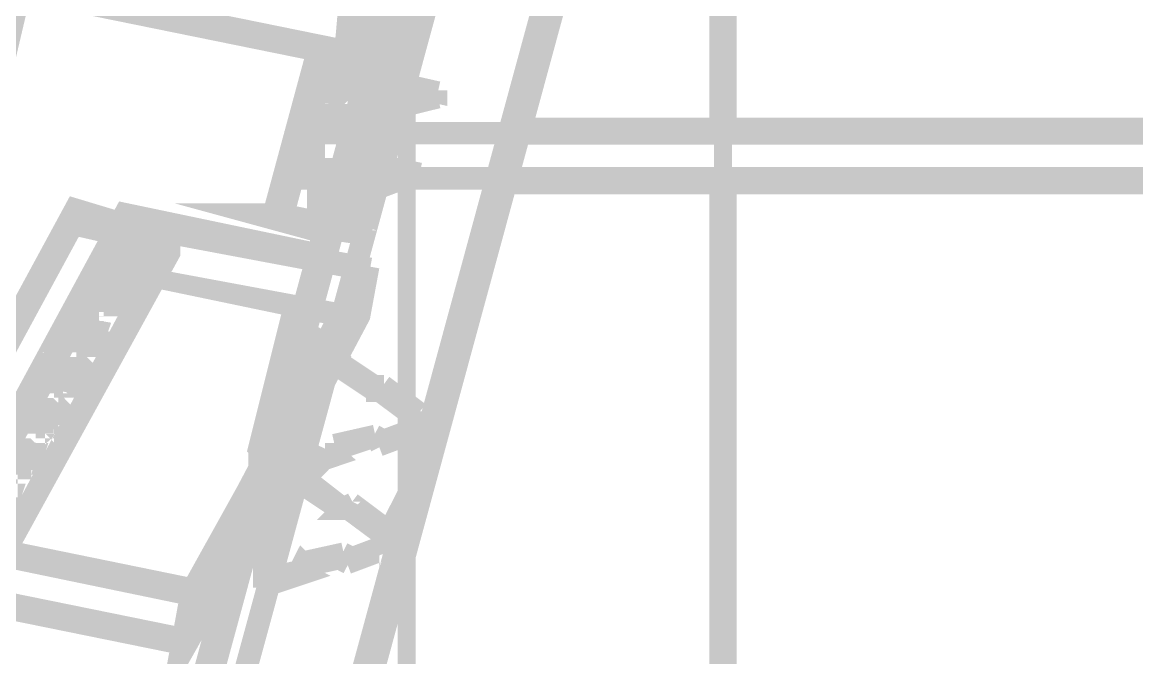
# Model space of a CAD drawing. Extents: x 0.1 to 11.6, y 0.3 to 16.2.
# Drawn here: x 8.2 to 8.6108, y 12.4942 to 12.7284 of the extents above; entities that cross this region are included whole.
import ezdxf

# ---------------------------------------------------------------- set-up
doc = ezdxf.new("R2010")
doc.units = 0
doc.header["$MEASUREMENT"] = 0

msp = doc.modelspace()

# ---------------------------------------------------------------- linework, layer by layer
at = {"color": 0}
for points, const_width in [([(8.09, 12.2783), (8.45833, 13.8483)], 0.01), ([(8.19499, 12.1816), (8.19168, 12.1833), (8.18832, 12.195), (8.19, 12.1967), (8.55832, 13.5517), (8.56168, 13.5483)], 0.01), ([(8.55832, 13.5517), (8.55664, 13.5517), (8.18832, 12.195)], 0.01), ([(8.60499, 13.5167), (8.23335, 12.1533)], 0.006667), ([(8.23335, 12.1517), (8.60499, 13.515)], 0.006667), ([(8.60667, 13.515), (8.23503, 12.15)], 0.006667), ([(8.23503, 12.1517), (8.60499, 13.515)], 0.006667), ([(8.18668, 12.135), (8.55832, 13.5)], 0.006667), ([(8.19667, 12.1783), (8.55664, 13.5)], 0.006667), ([(8.34169, 12.4883), (8.34169, 12.5367), (8.34169, 12.585), (8.34169, 12.6334), (8.34169, 12.6816), (8.34169, 12.7283), (8.34169, 12.775), (8.34169, 12.8217), (8.34169, 12.8666), (8.34169, 12.9117), (8.34169, 12.9567), (8.34169, 13), (8.34169, 13.045), (8.34169, 13.0866)], 0.006667), ([(8.45833, 12.6883), (8.45833, 12.7217), (8.45833, 12.765), (8.45833, 12.8066), (8.45833, 12.8483), (8.45833, 12.8883)], 0.01), ([(8.38499, 12.8533), (8.38167, 12.8366), (8.31836, 12.7183)], 0.006667), ([(8.23503, 12.1533), (8.41997, 12.8333)], 0.01), ([(8.23665, 12.1517), (8.42165, 12.8317)], 0.01), ([(8.34, 12.7567), (8.31999, 12.7167), (8.32167, 12.7367)], 0.01), ([(8.31999, 12.7167), (8.22999, 12.735), (8.23167, 12.755)], 0.01), ([(8.34169, 12.7133), (8.34169, 12.7233), (8.32497, 12.66)], 0.006667), ([(8.22999, 12.7367), (8.31836, 12.7183), (8.31999, 12.735)], 0.006667), ([(8.34, 12.7116), (8.34169, 12.7116), (8.34169, 12.7133), (8.32497, 12.65)], 0.006667), ([(8.31, 12.72), (8.31, 12.7183), (8.29335, 12.6567)], 0.01), ([(8.31168, 12.7183), (8.29497, 12.6567)], 0.01), ([(8.31, 12.72), (8.31168, 12.72)], 0.006667), ([(8.31168, 12.7183), (8.31168, 12.72), (8.31999, 12.7183)], 0.006667), ([(8.31999, 12.7183), (8.33003, 12.715)], 0.01), ([(8.34169, 12.7233), (8.34, 12.7233), (8.32335, 12.66)], 0.006667), ([(8.34, 12.7233), (8.34, 12.7133), (8.32335, 12.6517)], 0.006667), ([(8.34, 12.7233), (8.32335, 12.66)], 0.006667), ([(8.34169, 12.7233), (8.32497, 12.66)], 0.006667), ([(8.31, 12.7183), (8.29335, 12.6567)], 0.006667), ([(8.31, 12.7183), (8.29335, 12.6567)], 0.006667), ([(8.31, 12.7183), (8.34, 12.7116), (8.32335, 12.65)], 0.006667), ([(8.32335, 12.695), (8.32335, 12.7133), (8.30832, 12.7133)], 0.006667), ([(8.30832, 12.7133), (8.30832, 12.695)], 0.006667), ([(8.34, 12.7133), (8.33832, 12.7133), (8.32167, 12.6517)], 0.006667), ([(8.32335, 12.6517), (8.34, 12.7133)], 0.006667), ([(8.33003, 12.715), (8.33832, 12.7133)], 0.006667), ([(8.32335, 12.7116), (8.30832, 12.7116)], 0.006667), ([(8.32497, 12.65), (8.34169, 12.7116)], 0.006667), ([(8.31332, 12.705), (8.315, 12.705), (8.31668, 12.705)], 0.01), ([(8.31332, 12.7033), (8.31332, 12.7017), (8.315, 12.7017), (8.31668, 12.7017), (8.31836, 12.7033), (8.31668, 12.705)], 0.006667), ([(8.31836, 12.7033), (8.31836, 12.705)], 0.006667), ([(8.31836, 12.705), (8.31999, 12.705)], 0.006667), ([(8.33832, 12.7067), (8.33832, 12.705), (8.33832, 12.6967)], 0.006667), ([(8.35335, 12.7033), (8.33832, 12.7067)], 0.006667), ([(8.33832, 12.7067), (8.33832, 12.6983), (8.34, 12.6983), (8.35335, 12.7017)], 0.006667), ([(8.35335, 12.7033), (8.35335, 12.7017), (8.33832, 12.705)], 0.006667), ([(8.33832, 12.6967), (8.34, 12.6967), (8.35335, 12.7)], 0.006667), ([(8.35335, 12.7017), (8.35335, 12.7033)], 0.006667), ([(8.33832, 12.6967), (8.33832, 12.6983)], 0.006667), ([(8.34, 12.6967), (8.34, 12.6983)], 0.006667), ([(8.32335, 12.6883), (8.32335, 12.69), (8.32335, 12.6917), (8.32335, 12.6934), (8.32335, 12.695), (8.30832, 12.695)], 0.006667), ([(8.30832, 12.695), (8.30832, 12.6934), (8.30832, 12.6917), (8.30832, 12.69), (8.30832, 12.6883)], 0.006667), ([(8.32335, 12.6934), (8.30832, 12.6934)], 0.006667), ([(8.30165, 12.6883), (8.30165, 12.6867)], 0.01), ([(8.38167, 12.6883), (8.30165, 12.6883)], 0.006667), ([(8.32335, 12.69), (8.30832, 12.69)], 0.006667), ([(8.32335, 12.675), (8.32335, 12.6767), (8.32335, 12.6783), (8.32335, 12.68), (8.32335, 12.6816), (8.32335, 12.6833), (8.32335, 12.685), (8.32335, 12.6867), (8.32335, 12.6883), (8.30832, 12.6883)], 0.006667), ([(8.30832, 12.6883), (8.30832, 12.6867), (8.30832, 12.685), (8.30832, 12.6833), (8.30832, 12.6816), (8.30832, 12.68), (8.30832, 12.6783), (8.30832, 12.6767), (8.30832, 12.675)], 0.006667), ([(8.74501, 12.6883), (8.38167, 12.6883)], 0.01), ([(8.45833, 12.67), (8.45833, 12.6783), (8.45833, 12.6883)], 0.006667), ([(8.30165, 12.6867), (8.30165, 12.685), (8.30165, 12.6833), (8.30165, 12.6816), (8.30165, 12.68), (8.30165, 12.6783), (8.30165, 12.6767), (8.30165, 12.675), (8.30165, 12.6733), (8.30165, 12.6717), (8.30165, 12.67)], 0.006667), ([(9.39165, 12.6867), (8.30165, 12.6867)], 0.006667), ([(8.30832, 12.675), (8.32335, 12.675), (8.32335, 12.6733)], 0.006667), ([(8.30832, 12.675), (8.30832, 12.6733)], 0.006667), ([(8.33003, 12.6767), (8.33003, 12.675), (8.33003, 12.6667)], 0.006667), ([(8.34668, 12.6733), (8.33003, 12.6767)], 0.006667), ([(8.33003, 12.6767), (8.33003, 12.6683)], 0.006667), ([(8.34668, 12.6733), (8.345, 12.6717), (8.33003, 12.675)], 0.006667), ([(8.30165, 12.6717), (9.39165, 12.6717)], 0.006667), ([(8.32335, 12.655), (8.32335, 12.6733), (8.30832, 12.6733), (8.32335, 12.6733)], 0.006667), ([(8.30832, 12.6733), (8.30832, 12.655)], 0.006667), ([(8.32335, 12.6733), (8.30832, 12.6733)], 0.006667), ([(8.32335, 12.6717), (8.30832, 12.6717)], 0.006667), ([(8.32335, 12.6717), (8.30832, 12.6717)], 0.006667), ([(8.33003, 12.6667), (8.33165, 12.6667), (8.345, 12.6717)], 0.006667), ([(8.33003, 12.6683), (8.33165, 12.6683), (8.34668, 12.6717)], 0.006667), ([(8.34668, 12.6717), (8.345, 12.6717)], 0.006667), ([(8.34668, 12.6717), (8.34668, 12.6733)], 0.006667), ([(8.37831, 12.67), (8.75, 12.67)], 0.01), ([(8.45833, 12.1433), (8.45833, 12.185), (8.45833, 12.23), (8.45833, 12.2767), (8.45833, 12.3217), (8.45833, 12.3683), (8.45833, 12.4134), (8.45833, 12.4583), (8.45833, 12.5033), (8.45833, 12.5467), (8.45833, 12.5917), (8.45833, 12.635), (8.45833, 12.67)], 0.01), ([(8.30165, 12.67), (8.37831, 12.67)], 0.006667), ([(8.30832, 12.67), (8.32335, 12.67)], 0.006667), ([(8.30832, 12.6683), (8.32335, 12.6683)], 0.006667), ([(8.315, 12.6617), (8.315, 12.6634), (8.31332, 12.6634), (8.31332, 12.665), (8.315, 12.665), (8.315, 12.6667)], 0.01), ([(8.315, 12.6667), (8.31668, 12.6667), (8.31668, 12.665), (8.31836, 12.665), (8.31836, 12.6634), (8.31668, 12.6634), (8.31668, 12.6617), (8.315, 12.6617)], 0.006667), ([(8.33003, 12.6667), (8.33003, 12.6683)], 0.006667), ([(8.33165, 12.6667), (8.33165, 12.6683)], 0.006667), ([(8.31332, 12.6634), (8.315, 12.6634)], 0.01), ([(8.31668, 12.665), (8.315, 12.665), (8.31668, 12.665), (8.31668, 12.6634), (8.31836, 12.6634), (8.31836, 12.6617), (8.31668, 12.6617), (8.315, 12.6617), (8.31332, 12.6617), (8.31332, 12.6634)], 0.006667), ([(8.31668, 12.665), (8.31836, 12.6634), (8.31836, 12.6617), (8.31668, 12.6617), (8.315, 12.6617), (8.31332, 12.6617), (8.31332, 12.6634)], 0.006667), ([(8.31332, 12.6617), (8.31332, 12.66), (8.315, 12.66), (8.31668, 12.66), (8.31836, 12.6617), (8.31836, 12.6634), (8.31668, 12.6634), (8.315, 12.6634)], 0.006667), ([(8.31332, 12.6634), (8.315, 12.6634)], 0.006667), ([(8.31836, 12.6617), (8.31836, 12.6634)], 0.006667), ([(8.155, 12.5384), (8.22, 12.6583), (8.23665, 12.6533)], 0.01), ([(8.28836, 12.5633), (8.26335, 12.5183), (8.17333, 12.5367), (8.23833, 12.6567), (8.31, 12.6417)], 0.01), ([(8.25499, 12.645), (8.21832, 12.6533), (8.22, 12.6583)], 0.006667), ([(8.31168, 12.6517), (8.29335, 12.6567), (8.29497, 12.6567), (8.31168, 12.6533)], 0.01), ([(8.32335, 12.6517), (8.32335, 12.66)], 0.006667), ([(8.32335, 12.66), (8.32497, 12.66)], 0.006667), ([(8.32497, 12.66), (8.32667, 12.66)], 0.006667), ([(8.32497, 12.66), (8.32497, 12.65)], 0.006667), ([(8.32497, 12.62), (8.23503, 12.6367), (8.23833, 12.6567)], 0.006667), ([(8.30832, 12.6533), (8.32335, 12.6533), (8.32335, 12.655), (8.30832, 12.655)], 0.006667), ([(8.30832, 12.655), (8.30832, 12.6533)], 0.006667), ([(8.155, 12.5333), (8.21832, 12.6533)], 0.006667), ([(8.17333, 12.535), (8.23665, 12.6533)], 0.006667), ([(8.23665, 12.6533), (8.23503, 12.6367)], 0.006667), ([(8.23665, 12.6533), (8.25499, 12.65)], 0.006667), ([(8.23665, 12.6533), (8.32497, 12.6367)], 0.006667), ([(8.31168, 12.6533), (8.32167, 12.6517)], 0.006667), ([(8.32335, 12.65), (8.31168, 12.6517)], 0.006667), ([(8.32167, 12.6517), (8.32335, 12.6517)], 0.006667), ([(8.17165, 12.53), (8.23665, 12.6483)], 0.006667), ([(8.23665, 12.6467), (8.17165, 12.5283), (8.17165, 12.53)], 0.006667), ([(8.25499, 12.65), (8.25499, 12.645), (8.19, 12.5267), (8.25499, 12.645)], 0.006667), ([(8.25499, 12.65), (8.19168, 12.5317)], 0.006667), ([(8.23503, 12.6417), (8.23503, 12.6467), (8.23335, 12.6467), (8.23503, 12.6467)], 0.006667), ([(8.23335, 12.6467), (8.23335, 12.6417)], 0.006667), ([(8.23503, 12.6417), (8.23503, 12.6467), (8.24501, 12.645)], 0.006667), ([(8.24333, 12.64), (8.24333, 12.645), (8.23503, 12.6467)], 0.006667), ([(8.23665, 12.6483), (8.25499, 12.645)], 0.006667), ([(8.25499, 12.6433), (8.23665, 12.6467), (8.23665, 12.6483)], 0.006667), ([(8.24164, 12.6467), (8.24164, 12.645)], 0.006667), ([(8.24501, 12.645), (8.24501, 12.6467)], 0.006667), ([(8.32497, 12.65), (8.32335, 12.65)], 0.006667), ([(8.19, 12.525), (8.25499, 12.6433), (8.25499, 12.645)], 0.006667), ([(8.24333, 12.64), (8.24501, 12.645), (8.24669, 12.645), (8.24501, 12.645), (8.24333, 12.645)], 0.006667), ([(8.24501, 12.64), (8.24669, 12.645)], 0.006667), ([(8.24333, 12.64), (8.23503, 12.6417)], 0.006667), ([(8.23503, 12.6417), (8.24333, 12.64)], 0.006667), ([(8.24001, 12.64), (8.24001, 12.6383)], 0.006667), ([(8.24333, 12.6383), (8.24333, 12.64)], 0.006667), ([(8.28168, 12.5384), (8.32497, 12.62), (8.32835, 12.6383)], 0.006667), ([(8.32835, 12.6383), (8.28836, 12.5633)], 0.006667), ([(8.31, 12.6417), (8.32835, 12.6383)], 0.006667), ([(8.23503, 12.6367), (8.32335, 12.6183)], 0.006667), ([(8.32497, 12.6367), (8.32335, 12.6183), (8.25836, 12.5)], 0.006667), ([(8.32497, 12.6367), (8.26167, 12.5167)], 0.006667), ([(8.22667, 12.6267), (8.22667, 12.6317), (8.22499, 12.6317), (8.22667, 12.6317), (8.22835, 12.6317)], 0.006667), ([(8.22499, 12.6317), (8.22499, 12.6267)], 0.006667), ([(8.22667, 12.6267), (8.22835, 12.6317), (8.23665, 12.63)], 0.006667), ([(8.23503, 12.625), (8.23665, 12.63), (8.22667, 12.6317)], 0.006667), ([(8.23335, 12.6317), (8.23335, 12.63)], 0.006667), ([(8.23503, 12.625), (8.23665, 12.63), (8.23833, 12.63), (8.23665, 12.63)], 0.006667), ([(8.23665, 12.63), (8.23665, 12.6317)], 0.006667), ([(8.23665, 12.625), (8.23833, 12.63)], 0.006667), ([(8.23503, 12.625), (8.22667, 12.6267)], 0.006667), ([(8.22667, 12.6267), (8.23503, 12.625)], 0.006667), ([(8.23167, 12.625), (8.23167, 12.6233)], 0.006667), ([(8.23503, 12.6233), (8.23503, 12.625)], 0.006667), ([(8.30165, 12.6133), (8.30165, 12.6166)], 0.01), ([(8.30003, 12.5667), (8.30003, 12.6183)], 0.006667), ([(8.21832, 12.6166), (8.21669, 12.6117)], 0.006667), ([(8.21832, 12.6117), (8.22, 12.6166), (8.22835, 12.615)], 0.006667), ([(8.21832, 12.6117), (8.21832, 12.6166), (8.22, 12.6166)], 0.006667), ([(8.22667, 12.61), (8.22835, 12.615), (8.21832, 12.6166)], 0.006667), ([(8.22499, 12.6166), (8.22499, 12.615)], 0.006667), ([(8.22835, 12.615), (8.22835, 12.6166)], 0.006667), ([(8.22835, 12.61), (8.22835, 12.615), (8.22999, 12.615), (8.22835, 12.615)], 0.006667), ([(8.22835, 12.61), (8.22999, 12.615)], 0.006667), ([(8.30003, 12.5667), (8.30165, 12.565), (8.30165, 12.6166)], 0.006667), ([(8.30165, 12.6166), (8.31836, 12.6067)], 0.006667), ([(8.30165, 12.5667), (8.30165, 12.6166)], 0.006667), ([(8.30165, 12.6133), (8.31668, 12.6033)], 0.006667), ([(8.30165, 12.5667), (8.30165, 12.5633), (8.30165, 12.6133)], 0.006667), ([(8.22667, 12.61), (8.21832, 12.6117)], 0.006667), ([(8.21832, 12.6117), (8.22835, 12.61)], 0.006667), ([(8.22331, 12.61), (8.22331, 12.6083)], 0.006667), ([(8.22835, 12.61), (8.22667, 12.61)], 0.006667), ([(8.22667, 12.6083), (8.22667, 12.61)], 0.006667), ([(8.31836, 12.6067), (8.31668, 12.6033), (8.315, 12.6017)], 0.006667), ([(8.31836, 12.6067), (8.315, 12.605)], 0.006667), ([(8.315, 12.605), (8.315, 12.6017), (8.33003, 12.5917)], 0.006667), ([(8.315, 12.605), (8.33003, 12.595)], 0.006667), ([(8.21001, 12.6017), (8.20833, 12.5967)], 0.006667), ([(8.21001, 12.5967), (8.21164, 12.6017), (8.22, 12.6)], 0.006667), ([(8.21001, 12.5967), (8.21001, 12.6017), (8.21164, 12.6017)], 0.006667), ([(8.21832, 12.595), (8.22, 12.6), (8.21001, 12.6017)], 0.006667), ([(8.21669, 12.6017), (8.21669, 12.6)], 0.006667), ([(8.22, 12.6), (8.22, 12.6017)], 0.006667), ([(8.21832, 12.595), (8.21001, 12.5967)], 0.006667), ([(8.21001, 12.5967), (8.22, 12.595)], 0.006667), ([(8.22, 12.595), (8.22, 12.6), (8.22168, 12.6), (8.22, 12.6)], 0.006667), ([(8.22168, 12.595), (8.22168, 12.6)], 0.006667), ([(8.21669, 12.595), (8.215, 12.5933)], 0.006667), ([(8.21832, 12.595), (8.22, 12.595), (8.22168, 12.595), (8.22, 12.595)], 0.006667), ([(8.21832, 12.5933), (8.21832, 12.595)], 0.006667), ([(8.33333, 12.595), (8.33003, 12.595), (8.33003, 12.5917), (8.33165, 12.5917)], 0.006667), ([(8.33333, 12.595), (8.33165, 12.5917), (8.345, 12.5817)], 0.006667), ([(8.33333, 12.595), (8.34668, 12.585)], 0.006667), ([(8.20167, 12.5866), (8.19997, 12.5817)], 0.006667), ([(8.20167, 12.5817), (8.20335, 12.5866), (8.21164, 12.585)], 0.006667), ([(8.20167, 12.5817), (8.20335, 12.5866), (8.20167, 12.5866), (8.20335, 12.5866)], 0.006667), ([(8.21164, 12.58), (8.21164, 12.585), (8.20335, 12.5866)], 0.006667), ([(8.20833, 12.5866), (8.20833, 12.585)], 0.006667), ([(8.21164, 12.585), (8.21164, 12.5866)], 0.006667), ([(8.21164, 12.58), (8.21164, 12.585), (8.21332, 12.585), (8.21164, 12.585)], 0.006667), ([(8.21332, 12.58), (8.21332, 12.585)], 0.006667), ([(8.34668, 12.585), (8.345, 12.5817), (8.345, 12.5767)], 0.006667), ([(8.34668, 12.585), (8.34668, 12.58)], 0.006667), ([(8.20335, 12.5817), (8.20167, 12.5817), (8.19997, 12.5817), (8.20167, 12.5817)], 0.006667), ([(8.21164, 12.58), (8.20167, 12.5817)], 0.006667), ([(8.20167, 12.5817), (8.21164, 12.58)], 0.006667), ([(8.20833, 12.58), (8.20833, 12.5783)], 0.006667), ([(8.21001, 12.5783), (8.21164, 12.58)], 0.006667), ([(8.315, 12.5733), (8.33003, 12.5767)], 0.006667), ([(8.33003, 12.5767), (8.33003, 12.575), (8.33165, 12.5717)], 0.006667), ([(8.33003, 12.5767), (8.33333, 12.575)], 0.006667), ([(8.34668, 12.58), (8.345, 12.5767), (8.33165, 12.5717)], 0.006667), ([(8.34668, 12.58), (8.33333, 12.575)], 0.006667), ([(8.19499, 12.5667), (8.19499, 12.5717), (8.20503, 12.57)], 0.006667), ([(8.28836, 12.5717), (8.28836, 12.5617)], 0.01), ([(8.28999, 12.57), (8.28999, 12.5733)], 0.01), ([(8.28999, 12.5733), (8.30664, 12.5617)], 0.006667), ([(8.28999, 12.5233), (8.28999, 12.5733)], 0.006667), ([(8.30501, 12.56), (8.28999, 12.57), (8.28999, 12.5183)], 0.006667), ([(8.30165, 12.5667), (8.31836, 12.5717), (8.315, 12.5733)], 0.006667), ([(8.315, 12.5733), (8.315, 12.57), (8.33003, 12.575)], 0.006667), ([(8.33165, 12.5717), (8.33333, 12.575)], 0.006667), ([(8.20335, 12.565), (8.20335, 12.57), (8.19499, 12.5717)], 0.006667), ([(8.19997, 12.5717), (8.19997, 12.57)], 0.006667), ([(8.20335, 12.57), (8.20335, 12.5717)], 0.006667), ([(8.20335, 12.565), (8.20503, 12.57), (8.20335, 12.57)], 0.006667), ([(8.20503, 12.565), (8.20503, 12.57)], 0.006667), ([(8.28999, 12.5233), (8.28999, 12.52), (8.28999, 12.57)], 0.006667), ([(8.30165, 12.5633), (8.31668, 12.5684), (8.315, 12.57)], 0.006667), ([(8.31668, 12.5684), (8.31836, 12.5717)], 0.006667), ([(8.20335, 12.565), (8.19336, 12.5667)], 0.006667), ([(8.19499, 12.5667), (8.20335, 12.565)], 0.006667), ([(8.19997, 12.565), (8.19997, 12.5633)], 0.006667), ([(8.20335, 12.5633), (8.20335, 12.565)], 0.006667), ([(8.28836, 12.52), (8.30003, 12.5667)], 0.006667), ([(8.30165, 12.565), (8.28999, 12.5183), (8.28836, 12.52)], 0.006667), ([(8.28836, 12.5617), (8.28836, 12.52)], 0.006667), ([(8.30333, 12.5617), (8.30165, 12.5583), (8.31668, 12.5483)], 0.006667), ([(8.30333, 12.5617), (8.30664, 12.5617), (8.30501, 12.56), (8.30165, 12.5583)], 0.006667), ([(8.30333, 12.5617), (8.31836, 12.55)], 0.006667), ([(8.19499, 12.55), (8.19667, 12.555), (8.19499, 12.555)], 0.006667), ([(8.31836, 12.55), (8.32167, 12.5517)], 0.006667), ([(8.32167, 12.5517), (8.31999, 12.5483), (8.33333, 12.5384)], 0.006667), ([(8.32167, 12.5517), (8.33501, 12.5417)], 0.006667), ([(8.33501, 12.5367), (8.33501, 12.5417), (8.33333, 12.5384), (8.33333, 12.5333)], 0.006667), ([(8.31836, 12.55), (8.31668, 12.5483), (8.31999, 12.5483)], 0.006667), ([(8.28168, 12.5384), (8.25999, 12.5), (8.26335, 12.5183)], 0.01), ([(8.25999, 12.5), (8.16997, 12.5183), (8.17333, 12.5367)], 0.01), ([(8.33501, 12.5367), (8.33333, 12.5333), (8.31999, 12.5283)], 0.006667), ([(8.33501, 12.5367), (8.32167, 12.5317)], 0.006667), ([(8.26167, 12.5167), (8.17333, 12.535)], 0.006667), ([(8.30501, 12.525), (8.30664, 12.5267), (8.30333, 12.53), (8.30165, 12.5267)], 0.006667), ([(8.30333, 12.53), (8.31836, 12.5333)], 0.006667), ([(8.31836, 12.5333), (8.31668, 12.53), (8.31999, 12.5283)], 0.006667), ([(8.31836, 12.5333), (8.32167, 12.5317)], 0.006667), ([(8.31999, 12.5283), (8.32167, 12.5317)], 0.006667), ([(8.28999, 12.52), (8.30501, 12.525), (8.30165, 12.5267), (8.31668, 12.53)], 0.006667), ([(8.30664, 12.5267), (8.28999, 12.5233)], 0.006667), ([(8.16997, 12.5183), (8.25836, 12.5), (8.26167, 12.5167)], 0.006667)]:
    msp.add_lwpolyline(points, dxfattribs=dict(at, const_width=const_width))
for points, const_width in [([(8.31668, 12.7083), (8.315, 12.7067), (8.31332, 12.7067), (8.31332, 12.705), (8.315, 12.7033), (8.31668, 12.7033), (8.31836, 12.705), (8.31836, 12.7067), (8.31668, 12.7083)], 0.01), ([(8.31668, 12.7067), (8.315, 12.7067), (8.31332, 12.7067), (8.31332, 12.705), (8.31332, 12.7067), (8.315, 12.7067), (8.31668, 12.7067), (8.31668, 12.705), (8.31836, 12.705), (8.31668, 12.7067)], 0.01), ([(8.31332, 12.705), (8.31332, 12.7033), (8.31332, 12.705), (8.31332, 12.7033), (8.315, 12.7033), (8.31668, 12.7033), (8.31836, 12.7033), (8.31836, 12.705), (8.31836, 12.7033), (8.31668, 12.7033), (8.315, 12.7033), (8.31332, 12.7033), (8.31332, 12.705)], 0.006667), ([(8.35335, 12.7017), (8.35335, 12.7), (8.35335, 12.7017)], 0.006667), ([(8.315, 12.665), (8.31332, 12.665), (8.31332, 12.6634), (8.31332, 12.665), (8.315, 12.665)], 0.01), ([(8.31332, 12.6634), (8.31332, 12.6617), (8.31332, 12.6634)], 0.006667), ([(8.24333, 12.645), (8.24501, 12.645), (8.24333, 12.645), (8.24164, 12.645), (8.24164, 12.6467), (8.24333, 12.645)], 0.006667), ([(8.24333, 12.6467), (8.24501, 12.6467), (8.24333, 12.6467), (8.24333, 12.6483), (8.24164, 12.6483), (8.24164, 12.6467), (8.24333, 12.6467)], 0.01), ([(8.23503, 12.6417), (8.23335, 12.6417), (8.23503, 12.6417)], 0.006667), ([(8.24164, 12.64), (8.24333, 12.6383), (8.24164, 12.6383), (8.24001, 12.6383), (8.24001, 12.64), (8.24164, 12.64)], 0.006667), ([(8.24164, 12.64), (8.24333, 12.64), (8.24164, 12.64), (8.24001, 12.64), (8.24164, 12.64)], 0.006667), ([(8.24333, 12.64), (8.24501, 12.64), (8.24501, 12.6383), (8.24333, 12.6383), (8.24333, 12.64)], 0.006667), ([(8.23503, 12.6317), (8.23665, 12.6317), (8.23503, 12.6334), (8.23335, 12.6334), (8.23335, 12.6317), (8.23503, 12.6317)], 0.01), ([(8.23503, 12.63), (8.23335, 12.6317), (8.23335, 12.63), (8.23503, 12.63), (8.23665, 12.63), (8.23503, 12.63)], 0.006667), ([(8.22667, 12.6267), (8.22499, 12.6267), (8.22667, 12.6267)], 0.006667), ([(8.23503, 12.625), (8.23665, 12.625), (8.23665, 12.6233), (8.23503, 12.625)], 0.006667), ([(8.23335, 12.625), (8.23503, 12.625), (8.23335, 12.625), (8.23167, 12.625), (8.23335, 12.625)], 0.006667), ([(8.23335, 12.625), (8.23503, 12.625), (8.23503, 12.6233), (8.23335, 12.6233), (8.23167, 12.6233), (8.23167, 12.625), (8.23335, 12.625)], 0.006667), ([(8.28836, 12.5717), (8.28999, 12.57), (8.30165, 12.6166), (8.30003, 12.6183), (8.28836, 12.5717)], 0.01), ([(8.22667, 12.6166), (8.22835, 12.6166), (8.22667, 12.6166), (8.22667, 12.6183), (8.22499, 12.6183), (8.22499, 12.6166), (8.22667, 12.6166)], 0.01), ([(8.22667, 12.6166), (8.22667, 12.615), (8.22835, 12.615), (8.22667, 12.615), (8.22499, 12.615), (8.22499, 12.6166), (8.22667, 12.6166)], 0.006667), ([(8.21832, 12.6117), (8.21669, 12.6117), (8.21832, 12.6117)], 0.006667), ([(8.22667, 12.61), (8.22499, 12.61), (8.22331, 12.61), (8.22499, 12.61), (8.22667, 12.61)], 0.006667), ([(8.22499, 12.61), (8.22667, 12.61), (8.22667, 12.6083), (8.22499, 12.6083), (8.22331, 12.6083), (8.22331, 12.61), (8.22499, 12.61)], 0.006667), ([(8.21832, 12.6017), (8.22, 12.6017), (8.21832, 12.6033), (8.21669, 12.6033), (8.21669, 12.6017), (8.21832, 12.6017)], 0.01), ([(8.21832, 12.6017), (8.21832, 12.6), (8.22, 12.6), (8.21832, 12.6), (8.21669, 12.6), (8.21669, 12.6017), (8.21832, 12.6017)], 0.006667), ([(8.21001, 12.5967), (8.20833, 12.5967), (8.21001, 12.5967)], 0.006667), ([(8.21832, 12.595), (8.21832, 12.5933), (8.21669, 12.5933), (8.215, 12.5933), (8.215, 12.595), (8.21669, 12.595), (8.21832, 12.595)], 0.006667), ([(8.21832, 12.595), (8.21669, 12.595), (8.21832, 12.595)], 0.006667), ([(8.21001, 12.5866), (8.21164, 12.5866), (8.21001, 12.5883), (8.20833, 12.5883), (8.20833, 12.5866), (8.21001, 12.5866)], 0.01), ([(8.21001, 12.5866), (8.21164, 12.585), (8.21001, 12.585), (8.20833, 12.585), (8.20833, 12.5866), (8.21001, 12.5866)], 0.006667), ([(8.21001, 12.58), (8.21164, 12.58), (8.21001, 12.58), (8.20833, 12.58), (8.20833, 12.5817), (8.21001, 12.58)], 0.006667), ([(8.21001, 12.58), (8.21001, 12.5783), (8.20833, 12.5783), (8.20833, 12.58), (8.21001, 12.58)], 0.006667), ([(8.21164, 12.58), (8.21332, 12.58), (8.21164, 12.58)], 0.006667), ([(8.20167, 12.5717), (8.20335, 12.5717), (8.20335, 12.5733), (8.20167, 12.5733), (8.19997, 12.5717), (8.20167, 12.5717)], 0.01), ([(8.20167, 12.5717), (8.20335, 12.57), (8.20167, 12.57), (8.19997, 12.57), (8.19997, 12.5717), (8.20167, 12.5717)], 0.006667), ([(8.20167, 12.565), (8.20335, 12.565), (8.20167, 12.565), (8.19997, 12.565), (8.19997, 12.5667), (8.20167, 12.5667), (8.20167, 12.565)], 0.006667), ([(8.20167, 12.565), (8.19997, 12.565), (8.19997, 12.5633), (8.20167, 12.5633), (8.20335, 12.5633), (8.20167, 12.5633), (8.20167, 12.565)], 0.006667), ([(8.20335, 12.565), (8.20503, 12.565), (8.20335, 12.565)], 0.006667), ([(8.19336, 12.5566), (8.19499, 12.5566), (8.19667, 12.5566), (8.19499, 12.5566), (8.19499, 12.5583), (8.19336, 12.5583), (8.19336, 12.5566)], 0.01), ([(8.19336, 12.55), (8.19499, 12.5483), (8.19336, 12.5483), (8.19168, 12.5483), (8.19168, 12.55), (8.19336, 12.55)], 0.006667)]:
    msp.add_lwpolyline(points, close=True, dxfattribs=dict(at, const_width=const_width))

doc.saveas('drawing.dxf')
